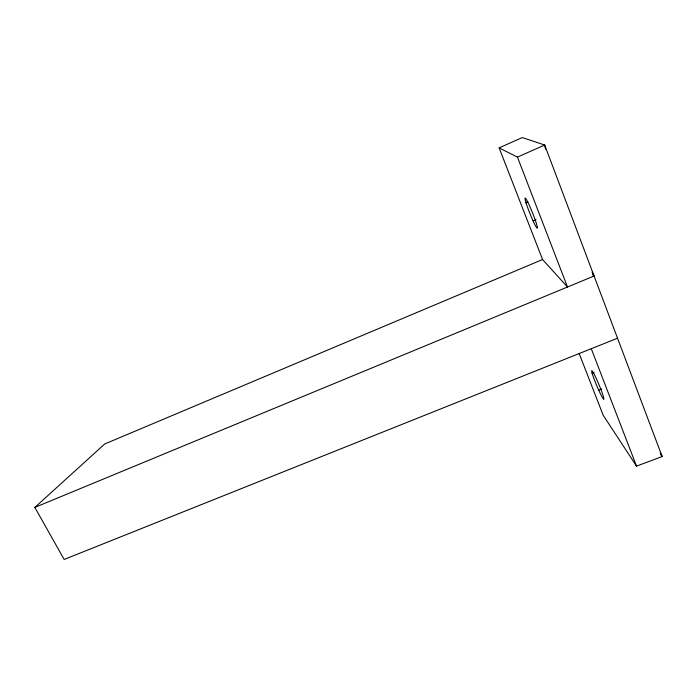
<?xml version="1.0" encoding="UTF-8"?>
<svg xmlns="http://www.w3.org/2000/svg" width="697" height="697" viewBox="0 0 697 697"><rect width="100%" height="100%" fill="white"/><g stroke="black" fill="none" stroke-linecap="round" stroke-linejoin="round"><path stroke-width="1.05" d="M617.533 338.211L64.159 559.456L34.85 507.416L104.716 443.972L542.571 259.528L567.497 287.007L517.435 157.104L499.122 147.895L522.262 137.544L544.688 145.02L662.15 456.552L636.527 466.119L603.201 415.29L579.137 353.475M517.435 157.104L544.688 145.02L545.507 149.202M525.939 202.461L527.899 201.607M533.1 220.94L536.028 219.686M34.85 507.416L594.079 276.012L592.075 272.152M592.154 373.226L594.132 372.451M598.679 390.067L601.633 388.917M592.476 274.566L594.079 276.012M660.852 454.801L662.15 456.552L660.207 452.658M499.122 147.895L542.571 259.528M591.274 348.709L636.527 466.119M526.052 202.853L525.338 200.335A16.292 1.333 68.1 0 1 528.492 203.541A16.292 1.333 68.1 0 1 536.429 223.624L537.117 226.089A16.292 1.333 68.1 0 1 533.885 222.622A16.292 1.333 68.1 0 1 526.052 202.853M592.232 373.514L591.77 371.693A15.543 1.211 67.2 0 1 596.092 378.123A15.543 1.211 67.2 0 1 603.428 396.689L603.855 398.449A15.543 1.211 67.2 0 1 599.498 391.845A15.543 1.211 67.2 0 1 592.232 373.514"/></g></svg>
